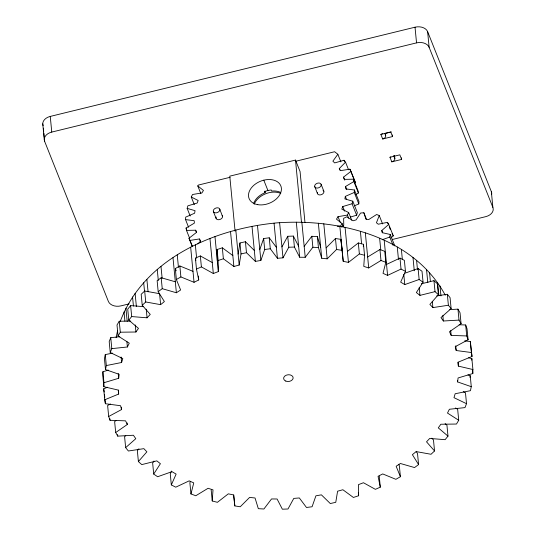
<?xml version="1.0" encoding="UTF-8"?>
<svg xmlns="http://www.w3.org/2000/svg" width="536" height="536" viewBox="0 0 536 536"><rect width="100%" height="100%" fill="white"/><g stroke="black" fill="none" stroke-linecap="round" stroke-linejoin="round"><path stroke-width="0.8" d="M108.326 370.115L102.899 371.75L102.805 375.749L103.863 386.717L118.402 390.121L118.67 394.054L104.748 399.782L105.391 403.722L120.56 405.719L121.551 409.558L108.681 416.485L110.048 420.298L125.591 420.847L127.287 424.519L115.689 432.525L117.759 436.143L133.404 435.239L135.782 438.696L125.652 447.64L128.385 451.004L143.869 448.659L146.884 451.828L138.395 461.563L141.752 464.612L156.814 460.866L160.405 463.707L153.711 474.058L157.631 476.738L172.002 471.66L176.123 474.119L171.326 484.913L175.741 487.184L189.188 480.852L193.757 482.882L190.95 493.937L195.781 495.76L208.062 488.289L213.013 489.857L212.236 500.979L217.408 502.319L228.316 493.844L233.555 494.922L234.828 505.924L240.242 506.761L249.602 497.415L255.042 497.991L258.332 508.677L263.906 508.999L271.544 498.942L277.092 499.003L282.358 509.2L287.993 508.992L293.782 498.406L299.336 497.951L306.478 507.478L312.079 506.755L315.918 495.813L321.399 494.849L330.297 503.545L335.764 502.312L337.593 491.204L342.893 489.743L353.392 497.462L358.638 495.746L358.417 484.658L363.455 482.735L375.381 489.341L380.305 487.164L379.247 476.203M103.863 386.717L103.957 382.717L102.899 371.75M103.957 382.717L118.691 378.275L119.153 374.322L105.492 369.559L104.44 358.597L105.264 354.604L112.513 353.144M380.305 487.164L378.048 476.29L382.731 473.931L395.876 479.318L400.405 476.718L396.144 466.246L400.392 463.493L414.536 467.56L418.583 464.585L412.398 454.689L416.137 451.587L431.031 454.273L434.535 450.977L426.529 441.825L429.698 438.435L445.094 439.681L447.989 436.116L438.294 427.875L440.84 424.244L456.471 424.043L458.716 420.264L447.493 413.068L449.376 409.263L464.973 407.615L466.521 403.695L453.979 397.665L455.158 393.752L470.454 390.677L471.278 386.684L457.623 381.927L458.079 377.974L472.819 373.532L472.913 369.532L458.374 366.122L458.106 362.195L472.028 356.46L470.327 341.553L464.739 340.822M471.821 360.165L471.854 358.564L468.625 357.807M188.585 227.237L185.55 219.613L185.684 217.12L194.622 213.214L195.044 210.681L187.151 208.377L187.861 205.831L197.168 203.044L198.159 200.498L191.272 197.034L192.531 194.508L201.931 192.927L203.452 190.441L197.784 185.925L198.421 185.047L230.038 177.315M295.698 161.256L334.611 151.742L337.848 154.254L332.89 161.175L334.672 162.917L344.005 160.257L345.539 162.153L339.268 168.592L340.541 170.629L349.934 169.182L350.933 171.346L343.543 177.108L344.266 179.379L353.432 179.191L353.867 181.557L345.579 186.468L345.733 188.906L354.39 189.979L354.256 192.471L345.318 196.384L344.896 198.91L352.788 201.214L357.345 212.645L356.634 215.197L350.43 217.053M354.343 205.858L358.812 203.908L358.946 201.409L354.39 189.979M391.347 131.916L385.505 133.35L385.692 136.425A3.417 2.385 -21.3 0 1 383.535 138.697L382.684 138.971L380.862 134.402A3.417 2.372 -21.7 0 0 382.476 133.672M363.314 246.681L363.482 244.302L358.309 242.955L347.402 251.438M363.482 244.302L364.534 255.263L363.763 266.385L368.708 267.953L380.989 260.489L385.826 262.312L383.012 273.36L387.588 275.39L401.035 269.065L405.444 271.337L400.653 282.13L404.774 284.583L419.145 279.504L423.065 282.191L416.365 292.542L419.963 295.376L435.018 291.638L438.374 294.686L429.892 304.415L432.9 307.59L448.384 305.245L451.124 308.609L440.994 317.553L443.366 321.004L459.017 320.099L461.087 323.717L449.49 331.724L451.185 335.402L466.729 335.951L468.096 339.764L455.225 346.692L456.216 350.524L471.385 352.521L472.028 356.46M238.125 254.077L239.954 242.969L245.421 241.736L254.319 250.433M217.294 260.623L217.08 249.535L222.326 247.813L223.378 258.781L233.884 266.499L239.183 265.045L241.012 253.937L239.954 242.969M393.116 245.408L389.773 237.026L390.242 234.48L382.188 232.664L381.806 230.507L388.727 224.417L387.488 222.353L378.269 224.215L376.44 222.775L379.247 215.526L376.634 214.5L368.708 219.546L365.934 219.211L363.87 212.745L360.581 213.026L356.078 219.907L353.09 220.765L346.712 216.819L343.636 218.333L343.757 225.2L341.365 227.023M105.492 369.559L106.322 365.565L105.264 354.604M469.891 377.317L470.226 375.723L467.948 374.925M116.104 337.68L117.585 330.585M106.322 365.565L121.618 362.497L122.798 358.584L110.255 352.547L109.197 341.586L110.744 337.667L119.776 336.715M190.293 481.388L189.891 482.97L190.95 493.937M352.788 201.214L352.078 203.76L342.772 206.548L341.787 209.094L348.668 212.558L351.703 220.182M259.799 249.468L263.638 238.527L269.24 237.803L276.382 247.331M245.421 241.736L246.48 252.697L255.377 261.401L260.851 260.436L264.697 249.488L263.638 238.527M120.339 321.198C144.05 258.674 214.367 228.664 276.831 222.875C338.933 218.346 413.511 236.483 445.295 295.229M110.255 352.547L111.803 348.635L110.744 337.667M111.803 348.635L127.394 346.98L129.276 343.181L118.061 335.978L117.002 325.01L119.247 321.238L130.764 321.091M171.554 471.064L170.274 473.945L171.326 484.913M348.668 212.558L347.408 215.083L338.008 216.665L336.487 219.15L342.162 223.666L343.375 226.715M281.936 246.875L287.725 236.282L293.36 236.081L298.626 246.279M269.24 237.803L270.291 248.764L277.434 258.298L282.995 257.836L288.783 247.25L287.725 236.282M118.061 335.978L120.305 332.206L119.247 321.238M120.305 332.206L135.93 332.005L138.476 328.374L128.781 320.126L127.729 309.165L130.623 305.594L143.588 306.652M153.993 461.02L152.653 463.091L153.711 474.058M342.162 223.666L340.387 226.091L337.318 226.205M304.173 246.339L311.811 236.282L317.386 236.604L320.675 247.29M293.36 236.081L294.418 247.042L299.678 257.24L305.225 257.3L312.863 247.25L311.811 236.282M128.781 320.126L131.682 316.562L130.623 305.594M131.682 316.562L147.072 317.815L150.248 314.418L142.234 305.272L141.176 294.304L144.68 291.008L159.581 293.688L160.633 304.656L145.738 301.969L142.234 305.272M138.931 448.773L137.343 450.595L138.395 461.563M197.824 243.927L200.672 240.999L199.399 238.962L190.012 240.409L189.007 238.245L196.397 232.483L195.674 230.212L186.508 230.4L186.072 228.035L194.36 223.123L194.213 220.685L185.55 219.613M326.116 247.867L335.469 238.52L340.889 239.358L342.162 250.359M317.386 236.604L318.438 247.565L321.734 258.258L327.174 258.834L336.528 249.488L335.469 238.52M160.633 304.656L164.378 301.554L158.187 291.658L157.135 280.69L161.182 277.722L175.326 281.789M125.786 435.621L124.593 436.673L125.652 447.64M390.978 237.877L393.283 235.847L388.727 224.417M340.889 239.358L343.214 261.32L348.454 262.406L359.368 253.923L364.534 255.263M158.187 291.658L162.241 288.683L176.377 292.757L180.625 290.003L176.371 279.524L175.312 268.563L179.841 265.963L192.987 271.35M115.997 420.619L114.63 421.564L115.689 432.525M367.656 256.992L379.937 249.521L384.768 251.344L385.826 262.312M355.663 194.628L358.423 192.987L357.981 190.628L353.432 179.191M176.371 279.524L180.893 276.931L194.045 282.311L198.722 279.953L198.347 276.04M110.483 403.977L107.622 405.518L108.681 416.485M386.53 264.422L399.977 258.097L404.392 260.369L405.444 271.337M198.722 279.953L196.471 269.079L195.412 258.118L200.337 255.94L212.263 262.546M196.471 269.079L201.395 266.901L213.321 273.514L218.353 271.585L218.139 260.503L217.08 249.535M104.748 399.782L103.689 388.821L107.555 387.227M382.121 239.78L389.773 237.026M404.472 273.353L418.087 268.543L422.006 271.223L423.065 282.191M280.315 192.29A17.092 11.859 -21.7 0 0 272.65 190.977L271.672 191.118L271.216 189.972L267.9 190.461L264.643 191.58L265.099 192.725L264.141 193.054A17.092 11.859 -21.7 0 0 253.763 203.09M218.139 260.503L223.378 258.781M421.283 283.825L433.966 280.67L437.322 283.718L438.374 294.686M43.128 125.692A10.251 7.236 -5.5 0 1 50.257 116.419L415.025 27.202A10.251 7.236 -5.5 0 1 427.621 31.651L491.365 191.714A10.251 7.236 -5.5 0 1 491.659 194.521M129.096 303.879L120.975 305.868A10.251 7.236 -5.5 0 1 108.379 301.42L44.635 141.357A10.251 7.236 -5.5 0 1 51.764 132.084L416.539 42.867A10.251 7.236 -5.5 0 1 429.128 47.315L492.872 207.378A10.251 7.236 -5.5 0 1 485.743 216.645L392.318 239.498M380.862 134.402L390.724 131.99L392.54 136.559L382.684 138.971M304.95 222.34L300.06 171.513L295.504 160.083L229.776 176.156L235.076 231.15M389.967 157.262L399.829 154.85L401.645 159.427L391.789 161.839L389.967 157.262A3.417 2.372 -21.7 0 0 390.811 156.974M241.012 253.937L246.48 252.697M436.733 295.885L447.332 294.277L450.066 297.641L451.124 308.609M264.697 249.488L270.291 248.764M449.724 309.614L457.958 309.138L460.029 312.756L461.087 323.717M288.783 247.25L294.418 247.042M459.124 324.756L465.67 324.984L467.037 328.796L468.096 339.764M312.863 247.25L318.438 247.565M336.528 249.488L341.948 250.325M463.251 391.669L465.462 392.727L466.521 403.695M455.553 407.95L457.657 409.303L458.716 420.264M222.326 247.813L232.825 255.538M445.115 423.608L446.937 425.155L447.989 436.116M431.882 438.18L433.483 440.009L434.535 450.977M416.204 451.5L417.531 453.623L418.583 464.585M392.044 233.783L393.283 235.847M398.737 464.256L399.347 465.757L400.405 476.718M175.312 268.563L176.223 270.807M384.828 133.471L385.739 135.755M393.632 155.574L394.844 158.623A3.417 2.372 -21.7 0 1 391.789 161.839M387.488 222.353L388.098 223.874M389.31 226.922L390.221 229.214M390.242 234.48L394.791 245.917M379.247 215.526L382.59 223.907M381.806 230.507L382.717 232.792M350.933 171.346L355.489 182.783L349.934 169.182M353.867 181.557L358.423 192.987M345.539 162.153L348.574 169.778M344.005 160.257L344.615 161.785M363.87 212.745L366.604 219.606M354.256 192.471L358.812 203.908M337.848 154.254L340.883 161.879M343.543 177.108L344.755 180.156M339.268 168.592L339.878 170.12M345.579 186.468L346.792 189.516M352.078 203.76L356.634 215.197M345.318 196.384L346.537 199.432M347.408 215.083L348.628 218.132M342.772 206.548L344.594 211.124M338.008 216.665L340.44 222.762M321.111 184.33L323.838 191.191M314.719 186.756A3.417 2.372 -21.7 0 0 319.992 187.051A3.417 2.372 -21.7 0 0 319.356 183.051A3.417 2.372 -21.7 0 0 314.619 186.133L317.446 193.61A3.417 2.372 -21.7 0 0 322.243 194.246A3.417 2.372 -21.7 0 0 323.014 190.233M263.799 180.17L267.9 190.461M219.787 209.187L219.854 209.817A3.417 2.372 -21.7 0 1 215.03 212.805A3.417 2.372 -21.7 0 1 214.574 208.752A3.417 2.372 -21.7 0 1 219.787 209.187L222.587 216.678A3.417 2.372 -21.7 0 1 218.715 219.727A3.417 2.372 -21.7 0 1 216.162 217.04M213.348 211.472L216.075 218.333M197.784 185.925L200.819 193.55M191.272 197.034L194.307 204.658M187.151 208.377L190.186 216.001M199.399 238.962L200.611 242.011M195.674 230.212L196.585 232.497M186.072 228.035L186.682 229.562M186.508 230.4L189.55 238.024M190.012 240.409L192.437 246.506M189.007 238.245L192.344 246.627M195.412 258.118L195.895 260.442M103.689 388.821L104.205 391.97M317.446 193.61L317.352 192.994A3.417 2.372 -21.7 0 1 317.48 192.337M491.365 191.714L492.872 207.378M470.327 341.553L471.385 352.521M471.854 358.564L472.913 369.532M472.518 370.396L472.819 373.532M465.67 324.984L466.729 335.951M470.226 375.723L471.278 386.684M457.958 309.138L459.017 320.099M427.621 31.651L429.128 47.315M457.992 362.209L458.374 366.122M455.761 345.827L456.216 350.524M457.469 380.359L457.623 381.927M447.332 294.277L448.384 305.245M450.729 330.699L451.185 335.402M439.989 285.943L440.954 295.912M442.843 315.523L443.366 321.004M415.025 27.202L416.539 42.867M437.617 282.485L438.897 295.785M433.966 280.67L435.018 291.638M429.524 272.523L430.408 281.668M432.297 301.326L432.9 307.59M426.515 269.353L427.795 282.646M418.087 268.543L419.145 279.504M416.586 260.315L417.464 269.454M419.206 287.544L419.963 295.376M412.988 257.474L414.268 270.774M401.491 157.819L401.645 159.427M394.536 155.413L394.844 158.623M392.386 134.951L392.54 136.559M401.397 249.521L402.355 259.491M403.789 274.405L404.774 284.583M399.977 258.097L401.035 269.065M397.277 247.063L398.476 259.531M384.212 240.329L387.588 275.39M379.642 238.299L380.761 249.93M379.937 249.521L380.989 260.489M365.331 232.892L368.708 267.953M360.386 231.324L361.586 243.786M358.309 242.955L359.368 253.923M345.077 227.338L348.454 262.406M339.837 226.259L343.214 261.32M358.336 492.611L358.638 495.746M323.798 223.767L327.174 258.834M318.357 223.19L321.734 258.258M301.848 222.239L305.225 257.3M295.504 160.083L301.52 222.574M296.308 222.179L299.678 257.24M279.618 222.775L282.995 257.836M274.057 223.231L277.434 258.298M264.938 191.077L265.099 192.725M257.474 225.368L260.851 260.436M252 226.333L255.377 261.401M235.806 229.978L239.183 265.045M230.507 231.438L233.884 266.499M214.976 236.523L218.353 271.585M209.945 238.446L213.321 273.514M233.77 494.956L234.828 505.924M200.337 255.94L201.395 266.901M195.345 244.892L196.625 258.185M190.669 247.25L194.045 282.311M211.177 490.018L212.236 500.979M179.841 265.963L180.893 276.931M177.249 254.935L178.455 267.404M173.001 257.689L176.377 292.757M161.001 266.493L162.12 278.124M161.182 277.722L162.241 288.683M157.256 269.588L158.301 280.395M146.871 279.356L148.07 291.819M144.68 291.008L145.738 301.969M143.695 282.747L144.499 291.061M146.241 309.198L147.072 317.815M135.106 293.306L136.385 306.605M132.553 296.937L133.437 306.083M135.253 324.957L135.93 332.005M125.9 308.113L127.179 321.412M124.024 311.919L124.901 321.057M126.871 341.499L127.394 346.98M121.089 357.01L121.618 362.497M127.133 422.958L127.287 424.519M118.242 373.572L118.691 378.275M121.324 407.206L121.551 409.558M118.289 390.134L118.67 394.054M117.605 434.575L117.759 436.143M109.893 418.73L110.048 420.298M104.486 394.329L104.788 397.457M105.009 399.809L105.391 403.722M50.257 116.419L51.764 132.084M43.369 128.164L43.684 131.467M43.845 133.116L44.24 137.236M44.401 138.884L44.635 141.357M42.759 123.836L44.267 139.501M254.218 204.229A17.092 11.859 -21.7 0 1 280.77 193.436M222.226 215.499A3.417 2.372 -21.7 0 1 222.514 216.048M257.749 204.665A17.092 11.859 -21.7 0 0 281.393 188.203A17.092 11.859 -21.7 0 0 255.739 183.794A17.092 11.859 -21.7 0 0 257.749 204.665M285.802 381.089A4.784 3.377 -5.5 0 0 293.152 378.061A4.784 3.377 -5.5 0 0 286.204 375.213A4.784 3.377 -5.5 0 0 285.802 381.089"/></g></svg>
